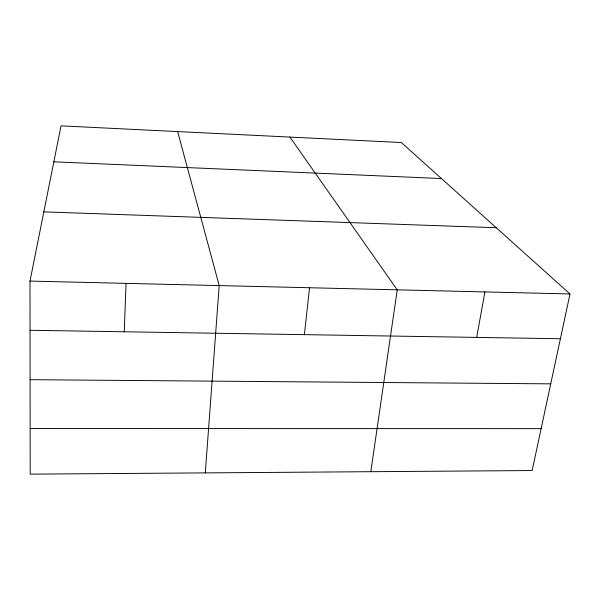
<?xml version="1.0" encoding="UTF-8"?>
<svg xmlns="http://www.w3.org/2000/svg" width="600" height="600" viewBox="0 0 600 600"><rect width="100%" height="100%" fill="white"/><g stroke="black" fill="none" stroke-linecap="round" stroke-linejoin="round"><path stroke-width="0.9" d="M124.252 331.785L126.052 283.373M205.29 472.882L219.195 285.593L177.63 131.572M304.373 334.65L309.54 287.745M370.822 471.697L397.23 289.837L289.92 137.078M476.707 337.403L484.905 291.923M30 281.077L61.028 125.858L401.355 142.538L570 293.955L532.155 470.543L30.188 474.143L30 281.077L570 293.955M30.142 428.55L541.132 428.632M30.098 379.68L550.732 383.85M30.045 330.278L560.4 338.737M43.838 211.868L496.23 227.722M53.843 161.812L441.457 178.545"/></g></svg>
